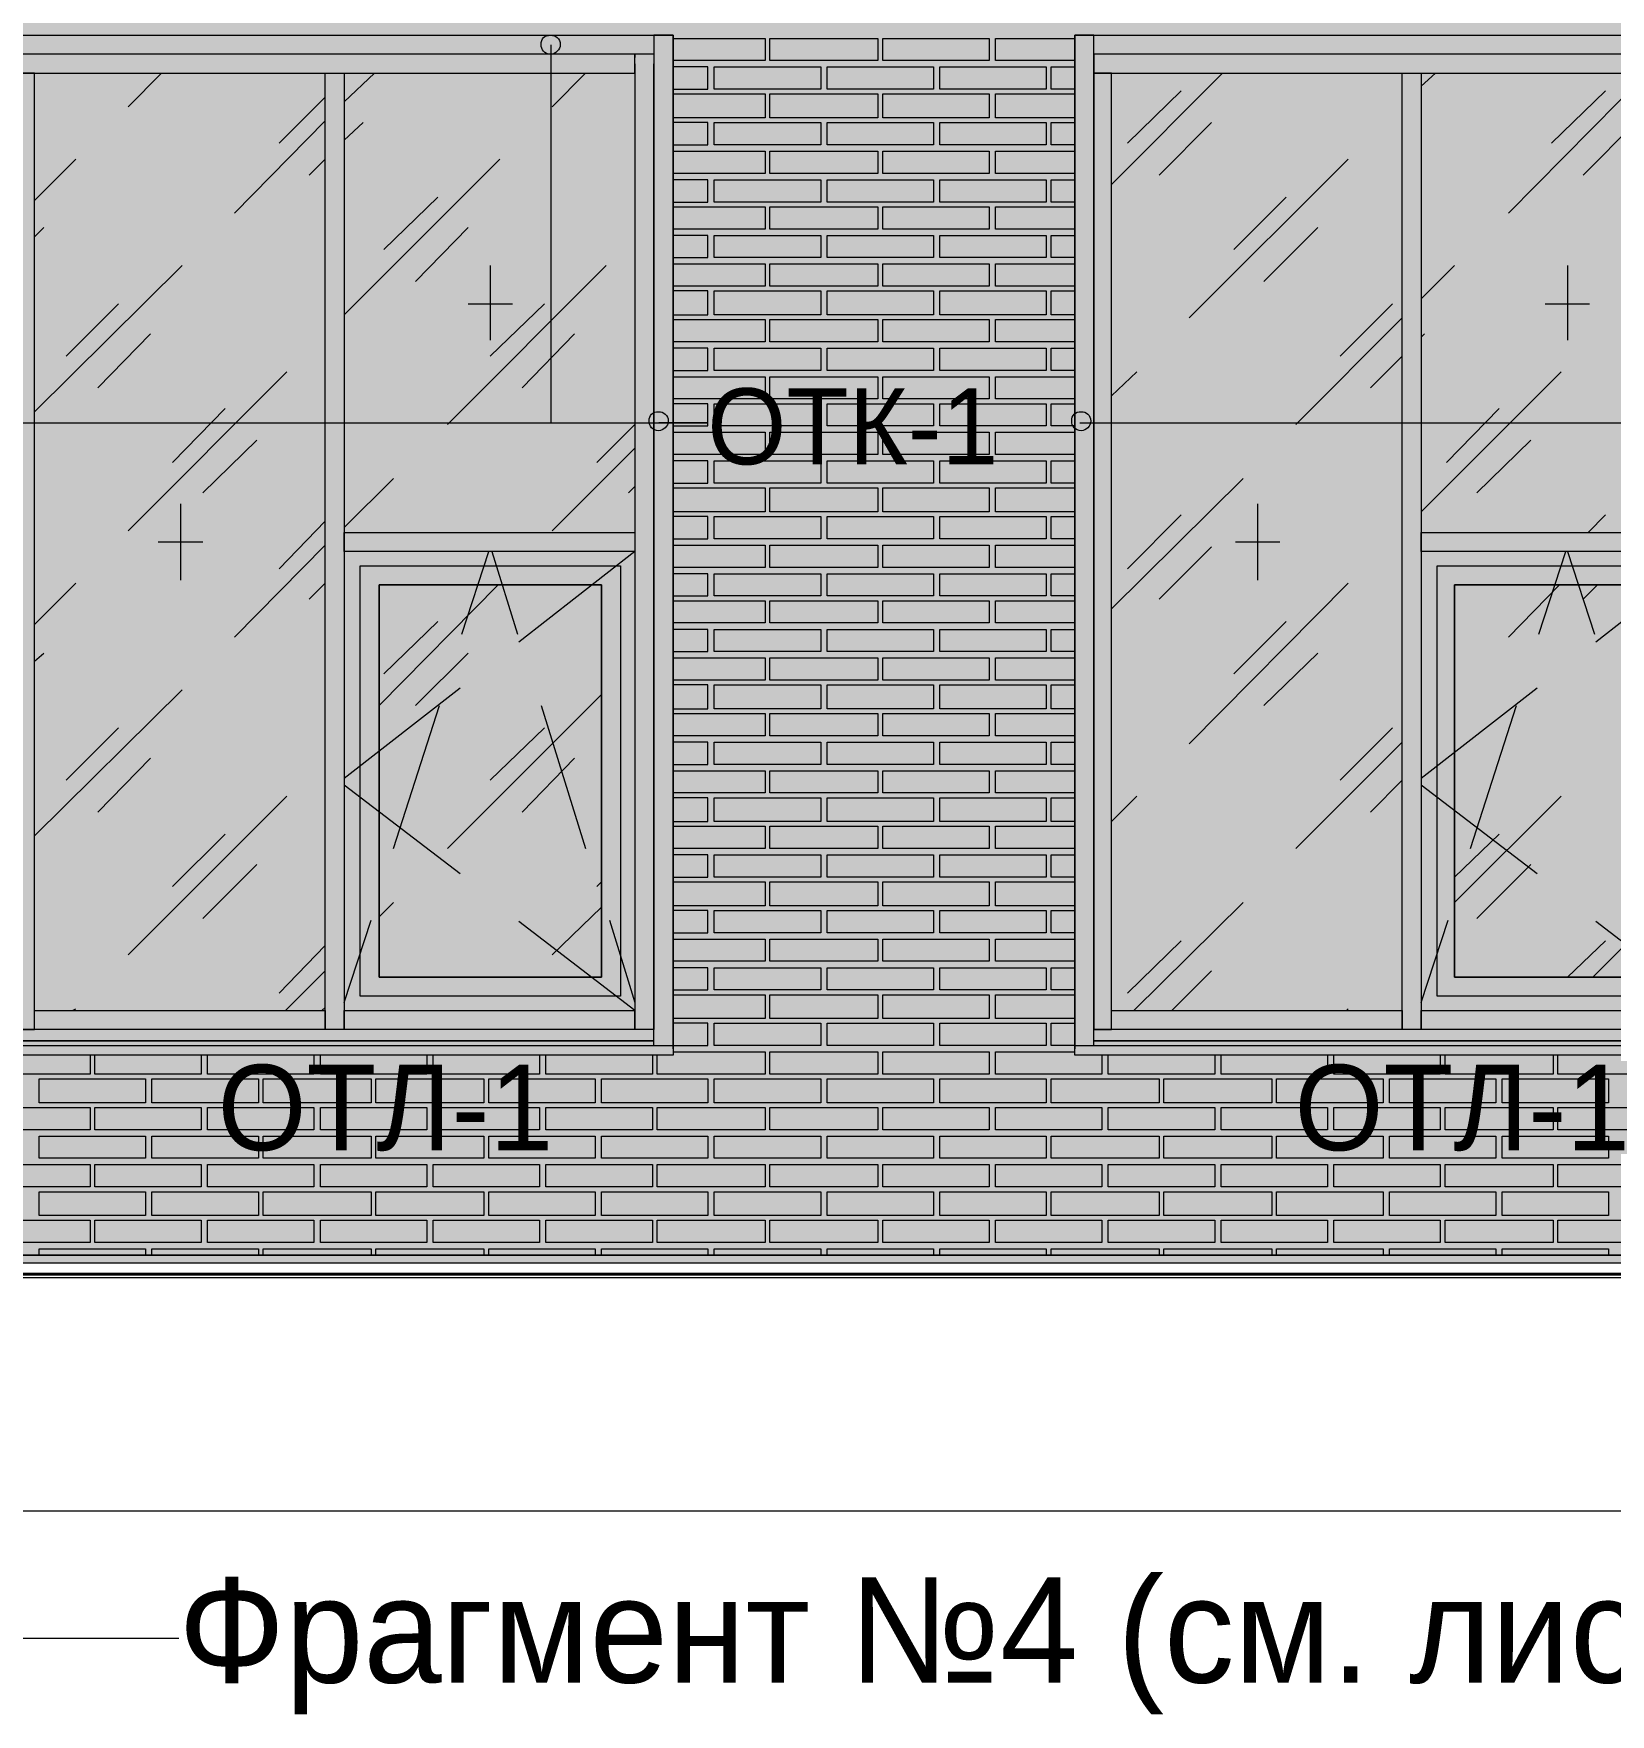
# Model space of a CAD drawing. Header units: millimetres. Extents: x -28928 to 100580, y -22867 to 36490.
# Drawn here: x 51082 to 55282, y -5936 to -1460 of the extents above; entities that cross this region are included whole.
import ezdxf

# ---------------------------------------------------------------- set-up
doc = ezdxf.new("R2010")
doc.units = ezdxf.units.MM
doc.layers.add('PDF _Геометрия', color=7, linetype='Continuous', true_color=0x8f8e8d)
doc.layers.add('PDF _Сплошная заливка', color=7, linetype='Continuous', true_color=0xffffff)
doc.layers.add('PDF _Текст', color=7, linetype='Continuous')

msp = doc.modelspace()

# ---------------------------------------------------------------- hatches: boundary and pattern name
at = {"layer": 'PDF _Сплошная заливка', "true_color": 0xdcd6cf, "transparency": 33554559}
h = msp.add_hatch(color=254, dxfattribs=at)
h.paths.add_polyline_path([(29617.6, 1544.1), (29617.6, 9028.4), (29486.4, 9028.4), (29486.4, 1544.1)])
h.paths.add_polyline_path([(47137.2, -1464), (47137.2, -4713.2), (55763.7, -4713.2), (55763.7, 1455.3), (29617.6, 1455.3), (29617.6, 1523), (29486.4, 1523), (29486.4, -4713.2), (45263, -4713.2), (45263, -1464)])

# ---------------------------------------------------------------- linework, layer by layer
at = {"layer": 'PDF _Геометрия', "color": 7, "lineweight": 9}
for points in [[(45263, -4679.3), (45263, -4713.2), (29486.4, -4713.2), (45263, -4713.2), (45263, -1464), (47137.2, -1464), (47137.2, -4713.2), (55763.7, -4713.2), (56851.1, -4713.2), (56851.1, -1464), (58251.4, -1464), (58251.4, -4713.2), (59499.5, -4713.2), (59499.5, -2005.5), (60798.4, -2005.5), (60798.4, -4713.2), (70224.5, -4713.2), (70224.5, -1464), (74070.3, -1464), (74070.3, -4713.2), (82294.9, -4713.2), (82316.1, -4713.2), (82316.1, 9028.4)], [(50987.2, -1464), (52785.3, -1464), (52785.3, -4163.2), (52785.3, -4087), (52785.3, -2813.6), (52785.3, -1540.1), (52785.3, -1464), (52734.5, -1464), (52734.5, -1540.1)], [(53906.4, -4154.7), (53906.4, -4087), (53906.4, -2813.6), (53906.4, -4112.4), (53953, -4112.4), (53953, -2813.6), (53953, -1565.5), (53906.4, -1565.5), (53906.4, -2813.6), (53906.4, -1540.1), (53906.4, -1464), (53855.7, -1464), (53855.7, -1540.1), (53855.7, -2813.6), (53855.7, -4087), (53855.7, -4163.2), (53855.7, -1464), (55653.7, -1464)], [(52459.5, -1489.3), (52459.5, -2496.3), (52878.4, -2496.3), (52747.2, -2496.3)], [(52683.7, -1514.7), (52683.7, -1523.2)], [(51038, -4112.4), (51084.5, -4112.4), (51084.5, -2813.6), (51084.5, -1565.5), (51038, -1565.5)], [(51334.1, -1654.3), (51423, -1565.5)], [(52683.7, -1540.1), (52683.7, -2813.6), (52683.7, -4112.4), (51909.5, -4112.4), (51909.5, -4061.6), (52683.7, -4061.6)], [(51909.5, -1641.6), (51989.9, -1565.5)], [(52734.5, -4154.7), (52734.5, -4087), (52734.5, -2813.6), (52734.5, -1540.1), (52734.5, -2813.6), (52734.5, -4112.4), (52683.7, -4112.4), (52683.7, -4061.6), (52374.9, -3824.7)], [(52463.7, -1654.3), (52552.6, -1565.5)], [(53953, -1861.6), (54249.1, -1565.5)], [(55552.2, -1540.1), (55552.2, -2813.6), (55552.2, -4112.4), (54778, -4112.4), (54778, -4061.6), (55552.2, -4061.6)], [(54778, -1599.3), (54816.1, -1565.5)], [(55010.7, -1937.8), (55378.7, -1565.5)], [(55603, -4154.7), (55603, -4087), (55603, -2813.6), (55603, -1540.1), (55603, -2813.6), (55603, -4112.4), (55552.2, -4112.4), (55552.2, -4061.6), (55243.4, -3824.7)], [(51736.1, -1751.6), (51858.7, -1629)], [(53995.3, -1751.6), (54139.1, -1612)], [(54727.2, -1654.3), (54727.2, -1650.1)], [(55124.9, -1751.6), (55268.7, -1612)], [(51617.6, -1937.8), (51858.7, -1692.4)], [(51909.5, -1743.2), (51960.3, -1696.6)], [(54079.9, -1836.3), (54219.5, -1696.6)], [(55209.5, -1836.3), (55349.1, -1696.6)], [(51084.5, -1904), (51194.5, -1794)], [(51816.4, -1836.3), (51858.7, -1794)], [(51909.5, -2208.6), (52324.1, -1794)], [(54160.3, -2217), (54583.4, -1794)], [(52015.3, -2035.1), (52159.1, -1895.5)], [(54278.7, -2035.1), (54418.4, -1895.5)], [(51084.5, -2001.3), (51109.9, -1975.9)], [(52099.9, -2119.7), (52239.5, -1975.9)], [(54359.1, -2119.7), (54503, -1975.9)], [(51084.5, -2466.6), (51478, -2077.4)], [(52184.5, -2500.5), (52607.6, -2077.4)], [(52298.7, -2077.4), (52298.7, -2276.3)], [(54778, -2166.3), (54866.8, -2077.4)], [(55167.2, -2077.4), (55167.2, -2276.3)], [(51169.1, -2318.6), (51308.7, -2179)], [(52239.5, -2179), (52358, -2179)], [(52298.7, -2318.6), (52442.6, -2179)], [(54562.2, -2318.6), (54701.8, -2179)], [(55108, -2179), (55226.4, -2179)], [(54443.7, -2500.5), (54727.2, -2217)], [(51253.7, -2403.2), (51393.4, -2259.3)], [(52383.4, -2403.2), (52523, -2259.3)], [(54778, -2267.8), (54786.4, -2259.3)], [(54642.6, -2403.2), (54727.2, -2318.6)], [(51334.1, -2784), (51757.2, -2360.9)], [(53953, -2424.3), (54020.7, -2360.9)], [(54778, -2733.2), (55150.3, -2360.9)], [(51452.6, -2602), (51592.2, -2458.2)], [(54845.7, -2602), (54985.3, -2458.2)], [(50999.9, -2496.3), (52878.4, -2496.3)], [(52582.2, -2602), (52683.7, -2500.5)], [(53868.4, -2496.3), (55746.8, -2496.3)], [(51533, -2682.4), (51676.8, -2542.8)], [(54926.1, -2682.4), (55069.9, -2542.8)], [(52463.7, -2784), (52683.7, -2564)], [(51909.5, -2775.5), (52040.7, -2644.3)], [(52666.8, -2682.4), (52683.7, -2665.5)], [(53953, -2991.3), (54304.1, -2644.3)], [(51473.7, -2712), (51473.7, -2915.1)], [(54342.2, -2712), (54342.2, -2915.1)], [(51736.1, -2885.5), (51858.7, -2758.6)], [(53995.3, -2885.5), (54139.1, -2741.6)], [(55222.2, -2788.2), (55268.7, -2741.6)], [(51414.5, -2813.6), (51533, -2813.6)], [(54283, -2813.6), (54401.4, -2813.6)], [(54727.2, -2784), (54727.2, -2784)], [(51617.6, -3067.4), (51858.7, -2822)], [(52222.6, -3059), (52294.5, -2839)], [(52303, -2839), (52370.7, -3059)], [(52683.7, -2839), (52374.9, -3080.1)], [(54079.9, -2965.9), (54219.5, -2826.3)], [(55091.1, -3059), (55163, -2839)], [(55167.2, -2839), (55239.1, -3059)], [(55552.2, -2839), (55243.4, -3080.1)], [(51084.5, -3033.6), (51194.5, -2923.6)], [(51816.4, -2965.9), (51858.7, -2923.6)], [(52002.6, -3249.3), (52319.9, -2927.8)], [(54160.3, -3350.9), (54583.4, -2923.6)], [(55010.7, -3067.4), (55146.1, -2927.8)], [(55209.5, -2965.9), (55247.6, -2927.8)], [(52015.3, -3164.7), (52159.1, -3025.1)], [(54278.7, -3164.7), (54418.4, -3025.1)], [(51084.5, -3130.9), (51109.9, -3109.7)], [(52099.9, -3249.3), (52239.5, -3109.7)], [(54359.1, -3249.3), (54503, -3109.7)], [(51084.5, -3596.3), (51478, -3207)], [(52218.4, -3202.8), (51909.5, -3444)], [(52184.5, -3630.1), (52594.9, -3219.7)], [(55086.8, -3202.8), (54778, -3444)], [(52040.7, -3630.1), (52163.4, -3249.3)], [(52434.1, -3249.3), (52552.6, -3630.1)], [(54909.1, -3630.1), (55031.8, -3249.3)], [(51169.1, -3448.2), (51308.7, -3308.6)], [(52298.7, -3448.2), (52442.6, -3308.6)], [(54562.2, -3448.2), (54701.8, -3308.6)], [(54443.7, -3630.1), (54727.2, -3346.6)], [(51253.7, -3532.8), (51393.4, -3389)], [(52383.4, -3532.8), (52523, -3389)], [(51334.1, -3913.6), (51757.2, -3490.5)], [(52218.4, -3697.8), (51909.5, -3460.9)], [(53953, -3558.2), (54020.7, -3490.5)], [(54642.6, -3532.8), (54727.2, -3448.2)], [(55086.8, -3697.8), (54778, -3460.9)], [(54866.8, -3774), (55150.3, -3490.5)], [(51452.6, -3731.6), (51592.2, -3592)], [(54866.8, -3706.3), (54985.3, -3592)], [(51533, -3816.3), (51676.8, -3672.4)], [(54926.1, -3816.3), (55069.9, -3672.4)], [(52582.2, -3731.6), (52594.9, -3719)], [(52002.6, -3812), (52040.7, -3774)], [(52463.7, -3913.6), (52594.9, -3786.6)], [(54012.2, -4061.6), (54304.1, -3774)], [(55234.9, -3972.8), (55433.7, -3774)], [(51909.5, -4040.5), (51981.4, -3820.5)], [(52616.1, -3820.5), (52683.7, -4040.5)], [(54778, -4040.5), (54849.9, -3820.5)], [(51736.1, -4015.1), (51858.7, -3888.2)], [(53995.3, -4015.1), (54139.1, -3875.5)], [(55167.2, -3972.8), (55268.7, -3875.5)], [(54727.2, -3913.6), (54727.2, -3913.6)], [(51753, -4061.6), (51858.7, -3955.9)], [(54113.7, -4061.6), (54219.5, -3955.9)], [(51186.1, -4061.6), (51194.5, -4057.4)], [(51850.3, -4061.6), (51858.7, -4053.2)], [(54579.1, -4061.6), (54583.4, -4057.4)], [(52734.5, -4112.4), (51038, -4112.4)], [(55603, -4112.4), (53906.4, -4112.4)], [(52785.3, -4150.5), (52785.3, -4154.7), (52785.3, -4180.1), (50987.2, -4180.1), (50987.2, -4154.7), (50987.2, -4150.5)], [(50987.2, -4154.7), (52785.3, -4154.7)], [(52734.5, -4142), (51038, -4142), (52734.5, -4142)], [(52734.5, -4142), (51038, -4142)], [(55653.7, -4146.3), (55653.7, -4154.7), (55653.7, -4180.1), (53855.7, -4180.1), (53855.7, -4154.7), (53855.7, -4150.5)], [(53855.7, -4154.7), (55653.7, -4154.7)], [(55603, -4142), (53906.4, -4142), (55603, -4142)], [(55603, -4142), (53906.4, -4142)], [(52785.3, -4171.6), (52785.3, -4175.9)], [(53855.7, -4175.9), (53855.7, -4171.6)], [(44488.7, -4675.1), (44505.7, -4814.7), (44543.7, -4950.1), (44611.4, -5072.8), (44700.3, -5182.8), (44810.3, -5271.6), (44933, -5339.3), (45068.4, -5377.4), (45212.2, -5394.3), (62080.3, -5394.3), (62224.1, -5377.4), (62359.5, -5339.3), (62482.2, -5271.6), (62592.2, -5182.8), (62681.1, -5072.8), (62748.7, -4950.1), (62786.8, -4814.7), (62803.7, -4675.1)], [(47137.2, -4713.2), (56851.1, -4713.2), (56851.1, -4734.3), (47137.2, -4734.3), (47137.2, -4713.2), (56851.1, -4713.2), (47137.2, -4713.2), (47137.2, -4679.3)], [(-23144.3, -4772.4), (84689.5, -4772.4)], [(49612.2, -5390.1), (49612.2, -5732.8), (51469.5, -5732.8)]]:
    msp.add_lwpolyline(points, dxfattribs=at)
for points in [[(51884.1, -1514.7), (51038, -1514.7), (51038, -1565.5), (51884.1, -1565.5), (52683.7, -1565.5), (52683.7, -1514.7), (51884.1, -1514.7), (51063.4, -1514.7), (51038, -1514.7), (51038, -1464), (51063.4, -1464), (51884.1, -1464), (52709.1, -1464), (52734.5, -1464), (52734.5, -1514.7), (52709.1, -1514.7)], [(54752.6, -1514.7), (53906.4, -1514.7), (53906.4, -1565.5), (54752.6, -1565.5), (55552.2, -1565.5), (55552.2, -1514.7), (54752.6, -1514.7), (53927.6, -1514.7), (53906.4, -1514.7), (53906.4, -1464), (53927.6, -1464), (54752.6, -1464), (55577.6, -1464), (55603, -1464), (55603, -1514.7), (55577.6, -1514.7)], [(51909.5, -4112.4), (51858.7, -4112.4), (51084.5, -4112.4), (51084.5, -4061.6), (51858.7, -4061.6), (51858.7, -4112.4), (51858.7, -2813.6), (51858.7, -1565.5), (51909.5, -1565.5), (51909.5, -2813.6)], [(54778, -4112.4), (54727.2, -4112.4), (53953, -4112.4), (53953, -4061.6), (54727.2, -4061.6), (54727.2, -4112.4), (54727.2, -2813.6), (54727.2, -1565.5), (54778, -1565.5), (54778, -2813.6)], [(52683.7, -2839), (51909.5, -2839), (51909.5, -2788.2), (52683.7, -2788.2)], [(55552.2, -2839), (54778, -2839), (54778, -2788.2), (55552.2, -2788.2)], [(51951.8, -2877), (52645.7, -2877), (52645.7, -4023.6), (51951.8, -4023.6)], [(52645.7, -2877), (52645.7, -4023.6), (51951.8, -4023.6), (51951.8, -2877)], [(54820.3, -2877), (55514.1, -2877), (55514.1, -4023.6), (54820.3, -4023.6)], [(55514.1, -2877), (55514.1, -4023.6), (54820.3, -4023.6), (54820.3, -2877)], [(52594.9, -2927.8), (52002.6, -2927.8), (52002.6, -3972.8), (52594.9, -3972.8)], [(52002.6, -3972.8), (52002.6, -2927.8), (52594.9, -2927.8), (52594.9, -3972.8)], [(55463.4, -2927.8), (54866.8, -2927.8), (54866.8, -3972.8), (55463.4, -3972.8)], [(54866.8, -3972.8), (54866.8, -2927.8), (55463.4, -2927.8), (55463.4, -3972.8)]]:
    msp.add_lwpolyline(points, close=True, dxfattribs=at)
at = {"layer": 'PDF _Геометрия', "lineweight": 9}
for points in [[(52785.3, -1472.4), (53030.7, -1472.4), (53030.7, -1531.6), (52785.3, -1531.6)], [(53855.7, -1531.6), (53644.1, -1531.6), (53644.1, -1472.4), (53855.7, -1472.4)], [(52785.3, -1607.8), (52878.4, -1607.8), (52878.4, -1548.6), (52785.3, -1548.6)], [(53855.7, -1607.8), (53792.2, -1607.8), (53792.2, -1548.6), (53855.7, -1548.6)], [(52785.3, -1620.5), (53030.7, -1620.5), (53030.7, -1684), (52785.3, -1684)], [(53855.7, -1684), (53644.1, -1684), (53644.1, -1620.5), (53855.7, -1620.5)], [(52785.3, -1755.9), (52878.4, -1755.9), (52878.4, -1696.6), (52785.3, -1696.6)], [(53855.7, -1755.9), (53792.2, -1755.9), (53792.2, -1696.6), (53855.7, -1696.6)], [(52785.3, -1772.8), (53030.7, -1772.8), (53030.7, -1832), (52785.3, -1832)], [(53855.7, -1832), (53644.1, -1832), (53644.1, -1772.8), (53855.7, -1772.8)], [(52785.3, -1908.2), (52878.4, -1908.2), (52878.4, -1849), (52785.3, -1849)], [(53855.7, -1908.2), (53792.2, -1908.2), (53792.2, -1849), (53855.7, -1849)], [(52785.3, -1920.9), (53030.7, -1920.9), (53030.7, -1980.1), (52785.3, -1980.1)], [(53855.7, -1980.1), (53644.1, -1980.1), (53644.1, -1920.9), (53855.7, -1920.9)], [(52785.3, -2056.3), (52878.4, -2056.3), (52878.4, -1997), (52785.3, -1997)], [(53855.7, -2056.3), (53792.2, -2056.3), (53792.2, -1997), (53855.7, -1997)], [(52785.3, -2073.2), (53030.7, -2073.2), (53030.7, -2132.4), (52785.3, -2132.4)], [(53855.7, -2132.4), (53644.1, -2132.4), (53644.1, -2073.2), (53855.7, -2073.2)], [(52785.3, -2208.6), (52878.4, -2208.6), (52878.4, -2145.1), (52785.3, -2145.1)], [(53855.7, -2208.6), (53792.2, -2208.6), (53792.2, -2145.1), (53855.7, -2145.1)], [(52785.3, -2221.3), (53030.7, -2221.3), (53030.7, -2280.5), (52785.3, -2280.5)], [(53855.7, -2280.5), (53644.1, -2280.5), (53644.1, -2221.3), (53855.7, -2221.3)], [(52785.3, -2356.6), (52878.4, -2356.6), (52878.4, -2297.4), (52785.3, -2297.4)], [(53855.7, -2356.6), (53792.2, -2356.6), (53792.2, -2297.4), (53855.7, -2297.4)], [(52785.3, -2373.6), (53030.7, -2373.6), (53030.7, -2432.8), (52785.3, -2432.8)], [(53855.7, -2432.8), (53644.1, -2432.8), (53644.1, -2373.6), (53855.7, -2373.6)], [(52785.3, -2504.7), (52878.4, -2504.7), (52878.4, -2445.5), (52785.3, -2445.5)], [(53855.7, -2504.7), (53792.2, -2504.7), (53792.2, -2445.5), (53855.7, -2445.5)], [(52785.3, -2521.6), (53030.7, -2521.6), (53030.7, -2580.9), (52785.3, -2580.9)], [(53855.7, -2580.9), (53644.1, -2580.9), (53644.1, -2521.6), (53855.7, -2521.6)], [(52785.3, -2657), (52878.4, -2657), (52878.4, -2597.8), (52785.3, -2597.8)], [(53855.7, -2657), (53792.2, -2657), (53792.2, -2597.8), (53855.7, -2597.8)], [(52785.3, -2669.7), (53030.7, -2669.7), (53030.7, -2733.2), (52785.3, -2733.2)], [(53855.7, -2733.2), (53644.1, -2733.2), (53644.1, -2669.7), (53855.7, -2669.7)], [(52785.3, -2805.1), (52878.4, -2805.1), (52878.4, -2745.9), (52785.3, -2745.9)], [(53855.7, -2805.1), (53792.2, -2805.1), (53792.2, -2745.9), (53855.7, -2745.9)], [(52785.3, -2822), (53030.7, -2822), (53030.7, -2881.3), (52785.3, -2881.3)], [(53855.7, -2881.3), (53644.1, -2881.3), (53644.1, -2822), (53855.7, -2822)], [(52785.3, -2957.4), (52878.4, -2957.4), (52878.4, -2898.2), (52785.3, -2898.2)], [(53855.7, -2957.4), (53792.2, -2957.4), (53792.2, -2898.2), (53855.7, -2898.2)], [(52785.3, -2970.1), (53030.7, -2970.1), (53030.7, -3029.3), (52785.3, -3029.3)], [(53855.7, -3029.3), (53644.1, -3029.3), (53644.1, -2970.1), (53855.7, -2970.1)], [(52785.3, -3105.5), (52878.4, -3105.5), (52878.4, -3046.3), (52785.3, -3046.3)], [(53855.7, -3105.5), (53792.2, -3105.5), (53792.2, -3046.3), (53855.7, -3046.3)], [(52785.3, -3122.4), (53030.7, -3122.4), (53030.7, -3181.6), (52785.3, -3181.6)], [(53855.7, -3181.6), (53644.1, -3181.6), (53644.1, -3122.4), (53855.7, -3122.4)], [(52785.3, -3257.8), (52878.4, -3257.8), (52878.4, -3194.3), (52785.3, -3194.3)], [(53855.7, -3257.8), (53792.2, -3257.8), (53792.2, -3194.3), (53855.7, -3194.3)], [(52785.3, -3270.5), (53030.7, -3270.5), (53030.7, -3329.7), (52785.3, -3329.7)], [(53855.7, -3329.7), (53644.1, -3329.7), (53644.1, -3270.5), (53855.7, -3270.5)], [(52785.3, -3405.9), (52878.4, -3405.9), (52878.4, -3346.6), (52785.3, -3346.6)], [(53855.7, -3405.9), (53792.2, -3405.9), (53792.2, -3346.6), (53855.7, -3346.6)], [(52785.3, -3422.8), (53030.7, -3422.8), (53030.7, -3482), (52785.3, -3482)], [(53855.7, -3482), (53644.1, -3482), (53644.1, -3422.8), (53855.7, -3422.8)], [(52785.3, -3558.2), (52878.4, -3558.2), (52878.4, -3494.7), (52785.3, -3494.7)], [(53855.7, -3558.2), (53792.2, -3558.2), (53792.2, -3494.7), (53855.7, -3494.7)], [(52785.3, -3570.9), (53030.7, -3570.9), (53030.7, -3630.1), (52785.3, -3630.1)], [(53855.7, -3630.1), (53644.1, -3630.1), (53644.1, -3570.9), (53855.7, -3570.9)], [(52785.3, -3706.3), (52878.4, -3706.3), (52878.4, -3647), (52785.3, -3647)], [(53855.7, -3706.3), (53792.2, -3706.3), (53792.2, -3647), (53855.7, -3647)], [(52785.3, -3719), (53030.7, -3719), (53030.7, -3782.4), (52785.3, -3782.4)], [(53855.7, -3782.4), (53644.1, -3782.4), (53644.1, -3719), (53855.7, -3719)], [(52785.3, -3854.3), (52878.4, -3854.3), (52878.4, -3795.1), (52785.3, -3795.1)], [(53855.7, -3854.3), (53792.2, -3854.3), (53792.2, -3795.1), (53855.7, -3795.1)], [(52785.3, -3871.3), (53030.7, -3871.3), (53030.7, -3930.5), (52785.3, -3930.5)], [(53855.7, -3930.5), (53644.1, -3930.5), (53644.1, -3871.3), (53855.7, -3871.3)], [(52785.3, -4006.6), (52878.4, -4006.6), (52878.4, -3947.4), (52785.3, -3947.4)], [(53855.7, -4006.6), (53792.2, -4006.6), (53792.2, -3947.4), (53855.7, -3947.4)], [(52785.3, -4019.3), (53030.7, -4019.3), (53030.7, -4082.8), (52785.3, -4082.8)], [(53855.7, -4082.8), (53644.1, -4082.8), (53644.1, -4019.3), (53855.7, -4019.3)], [(52785.3, -4154.7), (52878.4, -4154.7), (52878.4, -4095.5), (52785.3, -4095.5)], [(53855.7, -4154.7), (53792.2, -4154.7), (53792.2, -4095.5), (53855.7, -4095.5)], [(51232.6, -4180.1), (51232.6, -4230.9), (50944.9, -4230.9), (50944.9, -4171.6), (50987.2, -4171.6)], [(51528.7, -4180.1), (51528.7, -4230.9), (51245.3, -4230.9), (51245.3, -4180.1)], [(51829.1, -4180.1), (51829.1, -4230.9), (51545.7, -4230.9), (51545.7, -4180.1)], [(52129.5, -4180.1), (52129.5, -4230.9), (51846.1, -4230.9), (51846.1, -4180.1)], [(52429.9, -4180.1), (52429.9, -4230.9), (52146.4, -4230.9), (52146.4, -4180.1)], [(52730.3, -4180.1), (52730.3, -4230.9), (52446.8, -4230.9), (52446.8, -4180.1)], [(52785.3, -4171.6), (53030.7, -4171.6), (53030.7, -4230.9), (52743, -4230.9), (52743, -4180.1)], [(53927.6, -4180.1), (53927.6, -4230.9), (53644.1, -4230.9), (53644.1, -4171.6), (53855.7, -4171.6)], [(54228, -4180.1), (54228, -4230.9), (53944.5, -4230.9), (53944.5, -4180.1)], [(54528.4, -4180.1), (54528.4, -4230.9), (54244.9, -4230.9), (54244.9, -4180.1)], [(54828.7, -4180.1), (54828.7, -4230.9), (54545.3, -4230.9), (54545.3, -4180.1)], [(55129.1, -4180.1), (55129.1, -4230.9), (54841.4, -4230.9), (54841.4, -4180.1)], [(55429.5, -4180.1), (55429.5, -4230.9), (55141.8, -4230.9), (55141.8, -4180.1)], [(51097.2, -4713.2), (51097.2, -4696.3), (51236.8, -4696.3), (51380.7, -4696.3), (51380.7, -4713.2)], [(51397.6, -4713.2), (51397.6, -4696.3), (51537.2, -4696.3), (51681.1, -4696.3), (51681.1, -4713.2)], [(51693.7, -4713.2), (51693.7, -4696.3), (51837.6, -4696.3), (51981.4, -4696.3), (51981.4, -4713.2)], [(51994.1, -4713.2), (51994.1, -4696.3), (52138, -4696.3), (52281.8, -4696.3), (52281.8, -4713.2)], [(52294.5, -4713.2), (52294.5, -4696.3), (52438.4, -4696.3), (52578, -4696.3), (52578, -4713.2)], [(52594.9, -4713.2), (52594.9, -4696.3), (52738.7, -4696.3), (52878.4, -4696.3), (52878.4, -4713.2)], [(52895.3, -4713.2), (52895.3, -4696.3), (53034.9, -4696.3), (53178.7, -4696.3), (53178.7, -4713.2)], [(53195.7, -4713.2), (53195.7, -4696.3), (53335.3, -4696.3), (53479.1, -4696.3), (53479.1, -4713.2)], [(53496.1, -4713.2), (53496.1, -4696.3), (53635.7, -4696.3), (53779.5, -4696.3), (53779.5, -4713.2)], [(53792.2, -4713.2), (53792.2, -4696.3), (53936.1, -4696.3), (54079.9, -4696.3), (54079.9, -4713.2)], [(54092.6, -4713.2), (54092.6, -4696.3), (54236.4, -4696.3), (54380.3, -4696.3), (54380.3, -4713.2)], [(54393, -4713.2), (54393, -4696.3), (54536.8, -4696.3), (54676.4, -4696.3), (54676.4, -4713.2)], [(54693.4, -4713.2), (54693.4, -4696.3), (54837.2, -4696.3), (54976.8, -4696.3), (54976.8, -4713.2)], [(54993.7, -4713.2), (54993.7, -4696.3), (55137.6, -4696.3), (55277.2, -4696.3), (55277.2, -4713.2)]]:
    msp.add_lwpolyline(points, dxfattribs=at)
for points in [[(53331.1, -1472.4), (53331.1, -1531.6), (53043.4, -1531.6), (53043.4, -1472.4)], [(53627.2, -1472.4), (53627.2, -1531.6), (53343.7, -1531.6), (53343.7, -1472.4)], [(53178.7, -1607.8), (53034.9, -1607.8), (52895.3, -1607.8), (52895.3, -1548.6), (53034.9, -1548.6), (53178.7, -1548.6)], [(53479.1, -1607.8), (53335.3, -1607.8), (53195.7, -1607.8), (53195.7, -1548.6), (53335.3, -1548.6), (53479.1, -1548.6)], [(53779.5, -1607.8), (53635.7, -1607.8), (53496.1, -1607.8), (53496.1, -1548.6), (53635.7, -1548.6), (53779.5, -1548.6)], [(53331.1, -1620.5), (53331.1, -1684), (53043.4, -1684), (53043.4, -1620.5)], [(53627.2, -1620.5), (53627.2, -1684), (53343.7, -1684), (53343.7, -1620.5)], [(53178.7, -1755.9), (53034.9, -1755.9), (52895.3, -1755.9), (52895.3, -1696.6), (53034.9, -1696.6), (53178.7, -1696.6)], [(53479.1, -1755.9), (53335.3, -1755.9), (53195.7, -1755.9), (53195.7, -1696.6), (53335.3, -1696.6), (53479.1, -1696.6)], [(53779.5, -1755.9), (53635.7, -1755.9), (53496.1, -1755.9), (53496.1, -1696.6), (53635.7, -1696.6), (53779.5, -1696.6)], [(53331.1, -1772.8), (53331.1, -1832), (53043.4, -1832), (53043.4, -1772.8)], [(53627.2, -1772.8), (53627.2, -1832), (53343.7, -1832), (53343.7, -1772.8)], [(53178.7, -1908.2), (53034.9, -1908.2), (52895.3, -1908.2), (52895.3, -1849), (53034.9, -1849), (53178.7, -1849)], [(53479.1, -1908.2), (53335.3, -1908.2), (53195.7, -1908.2), (53195.7, -1849), (53335.3, -1849), (53479.1, -1849)], [(53779.5, -1908.2), (53635.7, -1908.2), (53496.1, -1908.2), (53496.1, -1849), (53635.7, -1849), (53779.5, -1849)], [(53331.1, -1920.9), (53331.1, -1980.1), (53043.4, -1980.1), (53043.4, -1920.9)], [(53627.2, -1920.9), (53627.2, -1980.1), (53343.7, -1980.1), (53343.7, -1920.9)], [(53178.7, -2056.3), (53034.9, -2056.3), (52895.3, -2056.3), (52895.3, -1997), (53034.9, -1997), (53178.7, -1997)], [(53479.1, -2056.3), (53335.3, -2056.3), (53195.7, -2056.3), (53195.7, -1997), (53335.3, -1997), (53479.1, -1997)], [(53779.5, -2056.3), (53635.7, -2056.3), (53496.1, -2056.3), (53496.1, -1997), (53635.7, -1997), (53779.5, -1997)], [(53331.1, -2073.2), (53331.1, -2132.4), (53043.4, -2132.4), (53043.4, -2073.2)], [(53627.2, -2073.2), (53627.2, -2132.4), (53343.7, -2132.4), (53343.7, -2073.2)], [(53178.7, -2208.6), (53034.9, -2208.6), (52895.3, -2208.6), (52895.3, -2145.1), (53034.9, -2145.1), (53178.7, -2145.1)], [(53479.1, -2208.6), (53335.3, -2208.6), (53195.7, -2208.6), (53195.7, -2145.1), (53335.3, -2145.1), (53479.1, -2145.1)], [(53779.5, -2208.6), (53635.7, -2208.6), (53496.1, -2208.6), (53496.1, -2145.1), (53635.7, -2145.1), (53779.5, -2145.1)], [(53331.1, -2221.3), (53331.1, -2280.5), (53043.4, -2280.5), (53043.4, -2221.3)], [(53627.2, -2221.3), (53627.2, -2280.5), (53343.7, -2280.5), (53343.7, -2221.3)], [(53178.7, -2356.6), (53034.9, -2356.6), (52895.3, -2356.6), (52895.3, -2297.4), (53034.9, -2297.4), (53178.7, -2297.4)], [(53479.1, -2356.6), (53335.3, -2356.6), (53195.7, -2356.6), (53195.7, -2297.4), (53335.3, -2297.4), (53479.1, -2297.4)], [(53779.5, -2356.6), (53635.7, -2356.6), (53496.1, -2356.6), (53496.1, -2297.4), (53635.7, -2297.4), (53779.5, -2297.4)], [(53331.1, -2373.6), (53331.1, -2432.8), (53043.4, -2432.8), (53043.4, -2373.6)], [(53627.2, -2373.6), (53627.2, -2432.8), (53343.7, -2432.8), (53343.7, -2373.6)], [(53178.7, -2504.7), (53034.9, -2504.7), (52895.3, -2504.7), (52895.3, -2445.5), (53034.9, -2445.5), (53178.7, -2445.5)], [(53479.1, -2504.7), (53335.3, -2504.7), (53195.7, -2504.7), (53195.7, -2445.5), (53335.3, -2445.5), (53479.1, -2445.5)], [(53779.5, -2504.7), (53635.7, -2504.7), (53496.1, -2504.7), (53496.1, -2445.5), (53635.7, -2445.5), (53779.5, -2445.5)], [(53331.1, -2521.6), (53331.1, -2580.9), (53043.4, -2580.9), (53043.4, -2521.6)], [(53627.2, -2521.6), (53627.2, -2580.9), (53343.7, -2580.9), (53343.7, -2521.6)], [(53178.7, -2657), (53034.9, -2657), (52895.3, -2657), (52895.3, -2597.8), (53034.9, -2597.8), (53178.7, -2597.8)], [(53479.1, -2657), (53335.3, -2657), (53195.7, -2657), (53195.7, -2597.8), (53335.3, -2597.8), (53479.1, -2597.8)], [(53779.5, -2657), (53635.7, -2657), (53496.1, -2657), (53496.1, -2597.8), (53635.7, -2597.8), (53779.5, -2597.8)], [(53331.1, -2669.7), (53331.1, -2733.2), (53043.4, -2733.2), (53043.4, -2669.7)], [(53627.2, -2669.7), (53627.2, -2733.2), (53343.7, -2733.2), (53343.7, -2669.7)], [(53178.7, -2805.1), (53034.9, -2805.1), (52895.3, -2805.1), (52895.3, -2745.9), (53034.9, -2745.9), (53178.7, -2745.9)], [(53479.1, -2805.1), (53335.3, -2805.1), (53195.7, -2805.1), (53195.7, -2745.9), (53335.3, -2745.9), (53479.1, -2745.9)], [(53779.5, -2805.1), (53635.7, -2805.1), (53496.1, -2805.1), (53496.1, -2745.9), (53635.7, -2745.9), (53779.5, -2745.9)], [(53331.1, -2822), (53331.1, -2881.3), (53043.4, -2881.3), (53043.4, -2822)], [(53627.2, -2822), (53627.2, -2881.3), (53343.7, -2881.3), (53343.7, -2822)], [(53178.7, -2957.4), (53034.9, -2957.4), (52895.3, -2957.4), (52895.3, -2898.2), (53034.9, -2898.2), (53178.7, -2898.2)], [(53479.1, -2957.4), (53335.3, -2957.4), (53195.7, -2957.4), (53195.7, -2898.2), (53335.3, -2898.2), (53479.1, -2898.2)], [(53779.5, -2957.4), (53635.7, -2957.4), (53496.1, -2957.4), (53496.1, -2898.2), (53635.7, -2898.2), (53779.5, -2898.2)], [(53331.1, -2970.1), (53331.1, -3029.3), (53043.4, -3029.3), (53043.4, -2970.1)], [(53627.2, -2970.1), (53627.2, -3029.3), (53343.7, -3029.3), (53343.7, -2970.1)], [(53178.7, -3105.5), (53034.9, -3105.5), (52895.3, -3105.5), (52895.3, -3046.3), (53034.9, -3046.3), (53178.7, -3046.3)], [(53479.1, -3105.5), (53335.3, -3105.5), (53195.7, -3105.5), (53195.7, -3046.3), (53335.3, -3046.3), (53479.1, -3046.3)], [(53779.5, -3105.5), (53635.7, -3105.5), (53496.1, -3105.5), (53496.1, -3046.3), (53635.7, -3046.3), (53779.5, -3046.3)], [(53331.1, -3122.4), (53331.1, -3181.6), (53043.4, -3181.6), (53043.4, -3122.4)], [(53627.2, -3122.4), (53627.2, -3181.6), (53343.7, -3181.6), (53343.7, -3122.4)], [(53178.7, -3257.8), (53034.9, -3257.8), (52895.3, -3257.8), (52895.3, -3194.3), (53034.9, -3194.3), (53178.7, -3194.3)], [(53479.1, -3257.8), (53335.3, -3257.8), (53195.7, -3257.8), (53195.7, -3194.3), (53335.3, -3194.3), (53479.1, -3194.3)], [(53779.5, -3257.8), (53635.7, -3257.8), (53496.1, -3257.8), (53496.1, -3194.3), (53635.7, -3194.3), (53779.5, -3194.3)], [(53331.1, -3270.5), (53331.1, -3329.7), (53043.4, -3329.7), (53043.4, -3270.5)], [(53627.2, -3270.5), (53627.2, -3329.7), (53343.7, -3329.7), (53343.7, -3270.5)], [(53178.7, -3405.9), (53034.9, -3405.9), (52895.3, -3405.9), (52895.3, -3346.6), (53034.9, -3346.6), (53178.7, -3346.6)], [(53479.1, -3405.9), (53335.3, -3405.9), (53195.7, -3405.9), (53195.7, -3346.6), (53335.3, -3346.6), (53479.1, -3346.6)], [(53779.5, -3405.9), (53635.7, -3405.9), (53496.1, -3405.9), (53496.1, -3346.6), (53635.7, -3346.6), (53779.5, -3346.6)], [(53331.1, -3422.8), (53331.1, -3482), (53043.4, -3482), (53043.4, -3422.8)], [(53627.2, -3422.8), (53627.2, -3482), (53343.7, -3482), (53343.7, -3422.8)], [(53178.7, -3558.2), (53034.9, -3558.2), (52895.3, -3558.2), (52895.3, -3494.7), (53034.9, -3494.7), (53178.7, -3494.7)], [(53479.1, -3558.2), (53335.3, -3558.2), (53195.7, -3558.2), (53195.7, -3494.7), (53335.3, -3494.7), (53479.1, -3494.7)], [(53779.5, -3558.2), (53635.7, -3558.2), (53496.1, -3558.2), (53496.1, -3494.7), (53635.7, -3494.7), (53779.5, -3494.7)], [(53331.1, -3570.9), (53331.1, -3630.1), (53043.4, -3630.1), (53043.4, -3570.9)], [(53627.2, -3570.9), (53627.2, -3630.1), (53343.7, -3630.1), (53343.7, -3570.9)], [(53178.7, -3706.3), (53034.9, -3706.3), (52895.3, -3706.3), (52895.3, -3647), (53034.9, -3647), (53178.7, -3647)], [(53479.1, -3706.3), (53335.3, -3706.3), (53195.7, -3706.3), (53195.7, -3647), (53335.3, -3647), (53479.1, -3647)], [(53779.5, -3706.3), (53635.7, -3706.3), (53496.1, -3706.3), (53496.1, -3647), (53635.7, -3647), (53779.5, -3647)], [(53331.1, -3719), (53331.1, -3782.4), (53043.4, -3782.4), (53043.4, -3719)], [(53627.2, -3719), (53627.2, -3782.4), (53343.7, -3782.4), (53343.7, -3719)], [(53178.7, -3854.3), (53034.9, -3854.3), (52895.3, -3854.3), (52895.3, -3795.1), (53034.9, -3795.1), (53178.7, -3795.1)], [(53479.1, -3854.3), (53335.3, -3854.3), (53195.7, -3854.3), (53195.7, -3795.1), (53335.3, -3795.1), (53479.1, -3795.1)], [(53779.5, -3854.3), (53635.7, -3854.3), (53496.1, -3854.3), (53496.1, -3795.1), (53635.7, -3795.1), (53779.5, -3795.1)], [(53331.1, -3871.3), (53331.1, -3930.5), (53043.4, -3930.5), (53043.4, -3871.3)], [(53627.2, -3871.3), (53627.2, -3930.5), (53343.7, -3930.5), (53343.7, -3871.3)], [(53178.7, -4006.6), (53034.9, -4006.6), (52895.3, -4006.6), (52895.3, -3947.4), (53034.9, -3947.4), (53178.7, -3947.4)], [(53479.1, -4006.6), (53335.3, -4006.6), (53195.7, -4006.6), (53195.7, -3947.4), (53335.3, -3947.4), (53479.1, -3947.4)], [(53779.5, -4006.6), (53635.7, -4006.6), (53496.1, -4006.6), (53496.1, -3947.4), (53635.7, -3947.4), (53779.5, -3947.4)], [(53331.1, -4019.3), (53331.1, -4082.8), (53043.4, -4082.8), (53043.4, -4019.3)], [(53627.2, -4019.3), (53627.2, -4082.8), (53343.7, -4082.8), (53343.7, -4019.3)], [(53178.7, -4154.7), (53034.9, -4154.7), (52895.3, -4154.7), (52895.3, -4095.5), (53034.9, -4095.5), (53178.7, -4095.5)], [(53479.1, -4154.7), (53335.3, -4154.7), (53195.7, -4154.7), (53195.7, -4095.5), (53335.3, -4095.5), (53479.1, -4095.5)], [(53779.5, -4154.7), (53635.7, -4154.7), (53496.1, -4154.7), (53496.1, -4095.5), (53635.7, -4095.5), (53779.5, -4095.5)], [(53331.1, -4171.6), (53331.1, -4230.9), (53043.4, -4230.9), (53043.4, -4171.6)], [(53627.2, -4171.6), (53627.2, -4230.9), (53343.7, -4230.9), (53343.7, -4171.6)], [(51380.7, -4307), (51236.8, -4307), (51097.2, -4307), (51097.2, -4243.6), (51236.8, -4243.6), (51380.7, -4243.6)], [(51681.1, -4307), (51537.2, -4307), (51397.6, -4307), (51397.6, -4243.6), (51537.2, -4243.6), (51681.1, -4243.6)], [(51981.4, -4307), (51837.6, -4307), (51693.7, -4307), (51693.7, -4243.6), (51837.6, -4243.6), (51981.4, -4243.6)], [(52281.8, -4307), (52138, -4307), (51994.1, -4307), (51994.1, -4243.6), (52138, -4243.6), (52281.8, -4243.6)], [(52578, -4307), (52438.4, -4307), (52294.5, -4307), (52294.5, -4243.6), (52438.4, -4243.6), (52578, -4243.6)], [(52878.4, -4307), (52738.7, -4307), (52594.9, -4307), (52594.9, -4243.6), (52738.7, -4243.6), (52878.4, -4243.6)], [(53178.7, -4307), (53034.9, -4307), (52895.3, -4307), (52895.3, -4243.6), (53034.9, -4243.6), (53178.7, -4243.6)], [(53479.1, -4307), (53335.3, -4307), (53195.7, -4307), (53195.7, -4243.6), (53335.3, -4243.6), (53479.1, -4243.6)], [(53779.5, -4307), (53635.7, -4307), (53496.1, -4307), (53496.1, -4243.6), (53635.7, -4243.6), (53779.5, -4243.6)], [(54079.9, -4307), (53936.1, -4307), (53792.2, -4307), (53792.2, -4243.6), (53936.1, -4243.6), (54079.9, -4243.6)], [(54380.3, -4307), (54236.4, -4307), (54092.6, -4307), (54092.6, -4243.6), (54236.4, -4243.6), (54380.3, -4243.6)], [(54676.4, -4307), (54536.8, -4307), (54393, -4307), (54393, -4243.6), (54536.8, -4243.6), (54676.4, -4243.6)], [(54976.8, -4307), (54837.2, -4307), (54693.4, -4307), (54693.4, -4243.6), (54837.2, -4243.6), (54976.8, -4243.6)], [(55277.2, -4307), (55137.6, -4307), (54993.7, -4307), (54993.7, -4243.6), (55137.6, -4243.6), (55277.2, -4243.6)], [(51232.6, -4319.7), (51232.6, -4379), (50944.9, -4379), (50944.9, -4319.7)], [(51528.7, -4319.7), (51528.7, -4379), (51245.3, -4379), (51245.3, -4319.7)], [(51829.1, -4319.7), (51829.1, -4379), (51545.7, -4379), (51545.7, -4319.7)], [(52129.5, -4319.7), (52129.5, -4379), (51846.1, -4379), (51846.1, -4319.7)], [(52429.9, -4319.7), (52429.9, -4379), (52146.4, -4379), (52146.4, -4319.7)], [(52730.3, -4319.7), (52730.3, -4379), (52446.8, -4379), (52446.8, -4319.7)], [(53030.7, -4319.7), (53030.7, -4379), (52743, -4379), (52743, -4319.7)], [(53331.1, -4319.7), (53331.1, -4379), (53043.4, -4379), (53043.4, -4319.7)], [(53627.2, -4319.7), (53627.2, -4379), (53343.7, -4379), (53343.7, -4319.7)], [(53927.6, -4319.7), (53927.6, -4379), (53644.1, -4379), (53644.1, -4319.7)], [(54228, -4319.7), (54228, -4379), (53944.5, -4379), (53944.5, -4319.7)], [(54528.4, -4319.7), (54528.4, -4379), (54244.9, -4379), (54244.9, -4319.7)], [(54828.7, -4319.7), (54828.7, -4379), (54545.3, -4379), (54545.3, -4319.7)], [(55129.1, -4319.7), (55129.1, -4379), (54841.4, -4379), (54841.4, -4319.7)], [(55429.5, -4319.7), (55429.5, -4379), (55141.8, -4379), (55141.8, -4319.7)], [(51380.7, -4455.1), (51236.8, -4455.1), (51097.2, -4455.1), (51097.2, -4395.9), (51236.8, -4395.9), (51380.7, -4395.9)], [(51681.1, -4455.1), (51537.2, -4455.1), (51397.6, -4455.1), (51397.6, -4395.9), (51537.2, -4395.9), (51681.1, -4395.9)], [(51981.4, -4455.1), (51837.6, -4455.1), (51693.7, -4455.1), (51693.7, -4395.9), (51837.6, -4395.9), (51981.4, -4395.9)], [(52281.8, -4455.1), (52138, -4455.1), (51994.1, -4455.1), (51994.1, -4395.9), (52138, -4395.9), (52281.8, -4395.9)], [(52578, -4455.1), (52438.4, -4455.1), (52294.5, -4455.1), (52294.5, -4395.9), (52438.4, -4395.9), (52578, -4395.9)], [(52878.4, -4455.1), (52738.7, -4455.1), (52594.9, -4455.1), (52594.9, -4395.9), (52738.7, -4395.9), (52878.4, -4395.9)], [(53178.7, -4455.1), (53034.9, -4455.1), (52895.3, -4455.1), (52895.3, -4395.9), (53034.9, -4395.9), (53178.7, -4395.9)], [(53479.1, -4455.1), (53335.3, -4455.1), (53195.7, -4455.1), (53195.7, -4395.9), (53335.3, -4395.9), (53479.1, -4395.9)], [(53779.5, -4455.1), (53635.7, -4455.1), (53496.1, -4455.1), (53496.1, -4395.9), (53635.7, -4395.9), (53779.5, -4395.9)], [(54079.9, -4455.1), (53936.1, -4455.1), (53792.2, -4455.1), (53792.2, -4395.9), (53936.1, -4395.9), (54079.9, -4395.9)], [(54380.3, -4455.1), (54236.4, -4455.1), (54092.6, -4455.1), (54092.6, -4395.9), (54236.4, -4395.9), (54380.3, -4395.9)], [(54676.4, -4455.1), (54536.8, -4455.1), (54393, -4455.1), (54393, -4395.9), (54536.8, -4395.9), (54676.4, -4395.9)], [(54976.8, -4455.1), (54837.2, -4455.1), (54693.4, -4455.1), (54693.4, -4395.9), (54837.2, -4395.9), (54976.8, -4395.9)], [(55277.2, -4455.1), (55137.6, -4455.1), (54993.7, -4455.1), (54993.7, -4395.9), (55137.6, -4395.9), (55277.2, -4395.9)], [(51232.6, -4472), (51232.6, -4531.3), (50944.9, -4531.3), (50944.9, -4472)], [(51528.7, -4472), (51528.7, -4531.3), (51245.3, -4531.3), (51245.3, -4472)], [(51829.1, -4472), (51829.1, -4531.3), (51545.7, -4531.3), (51545.7, -4472)], [(52129.5, -4472), (52129.5, -4531.3), (51846.1, -4531.3), (51846.1, -4472)], [(52429.9, -4472), (52429.9, -4531.3), (52146.4, -4531.3), (52146.4, -4472)], [(52730.3, -4472), (52730.3, -4531.3), (52446.8, -4531.3), (52446.8, -4472)], [(53030.7, -4472), (53030.7, -4531.3), (52743, -4531.3), (52743, -4472)], [(53331.1, -4472), (53331.1, -4531.3), (53043.4, -4531.3), (53043.4, -4472)], [(53627.2, -4472), (53627.2, -4531.3), (53343.7, -4531.3), (53343.7, -4472)], [(53927.6, -4472), (53927.6, -4531.3), (53644.1, -4531.3), (53644.1, -4472)], [(54228, -4472), (54228, -4531.3), (53944.5, -4531.3), (53944.5, -4472)], [(54528.4, -4472), (54528.4, -4531.3), (54244.9, -4531.3), (54244.9, -4472)], [(54828.7, -4472), (54828.7, -4531.3), (54545.3, -4531.3), (54545.3, -4472)], [(55129.1, -4472), (55129.1, -4531.3), (54841.4, -4531.3), (54841.4, -4472)], [(55429.5, -4472), (55429.5, -4531.3), (55141.8, -4531.3), (55141.8, -4472)], [(51380.7, -4607.4), (51236.8, -4607.4), (51097.2, -4607.4), (51097.2, -4544), (51236.8, -4544), (51380.7, -4544)], [(51681.1, -4607.4), (51537.2, -4607.4), (51397.6, -4607.4), (51397.6, -4544), (51537.2, -4544), (51681.1, -4544)], [(51981.4, -4607.4), (51837.6, -4607.4), (51693.7, -4607.4), (51693.7, -4544), (51837.6, -4544), (51981.4, -4544)], [(52281.8, -4607.4), (52138, -4607.4), (51994.1, -4607.4), (51994.1, -4544), (52138, -4544), (52281.8, -4544)], [(52578, -4607.4), (52438.4, -4607.4), (52294.5, -4607.4), (52294.5, -4544), (52438.4, -4544), (52578, -4544)], [(52878.4, -4607.4), (52738.7, -4607.4), (52594.9, -4607.4), (52594.9, -4544), (52738.7, -4544), (52878.4, -4544)], [(53178.7, -4607.4), (53034.9, -4607.4), (52895.3, -4607.4), (52895.3, -4544), (53034.9, -4544), (53178.7, -4544)], [(53479.1, -4607.4), (53335.3, -4607.4), (53195.7, -4607.4), (53195.7, -4544), (53335.3, -4544), (53479.1, -4544)], [(53779.5, -4607.4), (53635.7, -4607.4), (53496.1, -4607.4), (53496.1, -4544), (53635.7, -4544), (53779.5, -4544)], [(54079.9, -4607.4), (53936.1, -4607.4), (53792.2, -4607.4), (53792.2, -4544), (53936.1, -4544), (54079.9, -4544)], [(54380.3, -4607.4), (54236.4, -4607.4), (54092.6, -4607.4), (54092.6, -4544), (54236.4, -4544), (54380.3, -4544)], [(54676.4, -4607.4), (54536.8, -4607.4), (54393, -4607.4), (54393, -4544), (54536.8, -4544), (54676.4, -4544)], [(54976.8, -4607.4), (54837.2, -4607.4), (54693.4, -4607.4), (54693.4, -4544), (54837.2, -4544), (54976.8, -4544)], [(55277.2, -4607.4), (55137.6, -4607.4), (54993.7, -4607.4), (54993.7, -4544), (55137.6, -4544), (55277.2, -4544)], [(51232.6, -4620.1), (51232.6, -4679.3), (50944.9, -4679.3), (50944.9, -4620.1)], [(51528.7, -4620.1), (51528.7, -4679.3), (51245.3, -4679.3), (51245.3, -4620.1)], [(51829.1, -4620.1), (51829.1, -4679.3), (51545.7, -4679.3), (51545.7, -4620.1)], [(52129.5, -4620.1), (52129.5, -4679.3), (51846.1, -4679.3), (51846.1, -4620.1)], [(52429.9, -4620.1), (52429.9, -4679.3), (52146.4, -4679.3), (52146.4, -4620.1)], [(52730.3, -4620.1), (52730.3, -4679.3), (52446.8, -4679.3), (52446.8, -4620.1)], [(53030.7, -4620.1), (53030.7, -4679.3), (52743, -4679.3), (52743, -4620.1)], [(53331.1, -4620.1), (53331.1, -4679.3), (53043.4, -4679.3), (53043.4, -4620.1)], [(53627.2, -4620.1), (53627.2, -4679.3), (53343.7, -4679.3), (53343.7, -4620.1)], [(53927.6, -4620.1), (53927.6, -4679.3), (53644.1, -4679.3), (53644.1, -4620.1)], [(54228, -4620.1), (54228, -4679.3), (53944.5, -4679.3), (53944.5, -4620.1)], [(54528.4, -4620.1), (54528.4, -4679.3), (54244.9, -4679.3), (54244.9, -4620.1)], [(54828.7, -4620.1), (54828.7, -4679.3), (54545.3, -4679.3), (54545.3, -4620.1)], [(55129.1, -4620.1), (55129.1, -4679.3), (54841.4, -4679.3), (54841.4, -4620.1)], [(55429.5, -4620.1), (55429.5, -4679.3), (55141.8, -4679.3), (55141.8, -4620.1)]]:
    msp.add_lwpolyline(points, close=True, dxfattribs=at)
at = {"layer": 'PDF _Геометрия', "color": 7, "lineweight": 40}
msp.add_lwpolyline([(82954.9, -4764), (-22513.9, -4764)], dxfattribs=at)
at = {"layer": 'PDF _Геометрия', "color": 7, "lineweight": 9}
for points in [[(52434.1, -1489.3), (52434.1, -1472.4), (52442.6, -1464), (52459.5, -1464)], [(52434.1, -1489.3), (52434.1, -1472.4), (52442.6, -1464), (52459.5, -1464)], [(52459.5, -1464), (52472.2, -1464), (52484.9, -1472.4), (52484.9, -1489.3)], [(52459.5, -1464), (52472.2, -1464), (52484.9, -1472.4), (52484.9, -1489.3)], [(52459.5, -1514.7), (52442.6, -1514.7), (52434.1, -1502), (52434.1, -1489.3)], [(52459.5, -1514.7), (52442.6, -1514.7), (52434.1, -1502), (52434.1, -1489.3)], [(52484.9, -1489.3), (52484.9, -1502), (52472.2, -1514.7), (52459.5, -1514.7)], [(52484.9, -1489.3), (52484.9, -1502), (52472.2, -1514.7), (52459.5, -1514.7)], [(52721.8, -2492), (52721.8, -2475.1), (52730.3, -2466.6), (52747.2, -2466.6)], [(52721.8, -2492), (52721.8, -2475.1), (52730.3, -2466.6), (52747.2, -2466.6)], [(52747.2, -2517.4), (52730.3, -2517.4), (52721.8, -2504.7), (52721.8, -2492)], [(52747.2, -2517.4), (52730.3, -2517.4), (52721.8, -2504.7), (52721.8, -2492)], [(52747.2, -2466.6), (52759.9, -2466.6), (52772.6, -2475.1), (52772.6, -2492)], [(52747.2, -2466.6), (52759.9, -2466.6), (52772.6, -2475.1), (52772.6, -2492)], [(52772.6, -2492), (52772.6, -2504.7), (52759.9, -2517.4), (52747.2, -2517.4)], [(52772.6, -2492), (52772.6, -2504.7), (52759.9, -2517.4), (52747.2, -2517.4)], [(53847.2, -2492), (53847.2, -2475.1), (53855.7, -2466.6), (53872.6, -2466.6)], [(53847.2, -2492), (53847.2, -2475.1), (53855.7, -2466.6), (53872.6, -2466.6)], [(53872.6, -2517.4), (53855.7, -2517.4), (53847.2, -2504.7), (53847.2, -2492)], [(53872.6, -2517.4), (53855.7, -2517.4), (53847.2, -2504.7), (53847.2, -2492)], [(53872.6, -2466.6), (53885.3, -2466.6), (53898, -2475.1), (53898, -2492)], [(53872.6, -2466.6), (53885.3, -2466.6), (53898, -2475.1), (53898, -2492)], [(53898, -2492), (53898, -2504.7), (53885.3, -2517.4), (53872.6, -2517.4)], [(53898, -2492), (53898, -2504.7), (53885.3, -2517.4), (53872.6, -2517.4)]]:
    msp.add_open_spline(points, degree=3, dxfattribs=at)
at = {"layer": 'PDF _Сплошная заливка', "lineweight": 9, "transparency": 33554559}
for points in [[(51084.5, -1565.5), (51084.5, -4061.6), (51858.7, -1565.5), (51858.7, -4061.6)], [(51909.5, -1565.5), (51909.5, -2788.2), (52683.7, -1565.5), (52683.7, -2788.2)], [(53953, -1565.5), (53953, -4061.6), (54727.2, -1565.5), (54727.2, -4061.6)], [(54778, -1565.5), (54778, -2788.2), (55552.2, -1565.5), (55552.2, -2788.2)], [(52002.6, -2927.8), (52002.6, -3972.8), (52594.9, -2927.8), (52594.9, -3972.8)], [(54866.8, -2927.8), (54866.8, -3972.8), (55463.3, -2927.8), (55463.3, -3972.8)]]:
    msp.add_solid(points, dxfattribs=at)
at = {"layer": 'PDF _Сплошная заливка', "color": 252, "lineweight": 9, "true_color": 0xa48f7a, "transparency": 33554559}
msp.add_solid([(47137.2, -4713.2), (47137.2, -4734.3), (56851.1, -4713.2), (56851.1, -4734.3)], dxfattribs=at)

# ---------------------------------------------------------------- texts
at = {"layer": 'PDF _Текст', "attachment_point": 4, "style": ''}
for s, insert, char_height in [('ОТК-1', (52876.6, -2507.1), 202.56), ('ОТЛ-1', (51572.5, -4321.5), 227.71), ('ОТЛ-1', (54440.6, -4321.5), 227.71), ('Фрагмент №4 (см. лист 7)', (51467.7, -5753.8), 280.127)]:
    msp.add_mtext(s, dxfattribs=dict(at, insert=insert, char_height=char_height))

doc.saveas('drawing.dxf')
